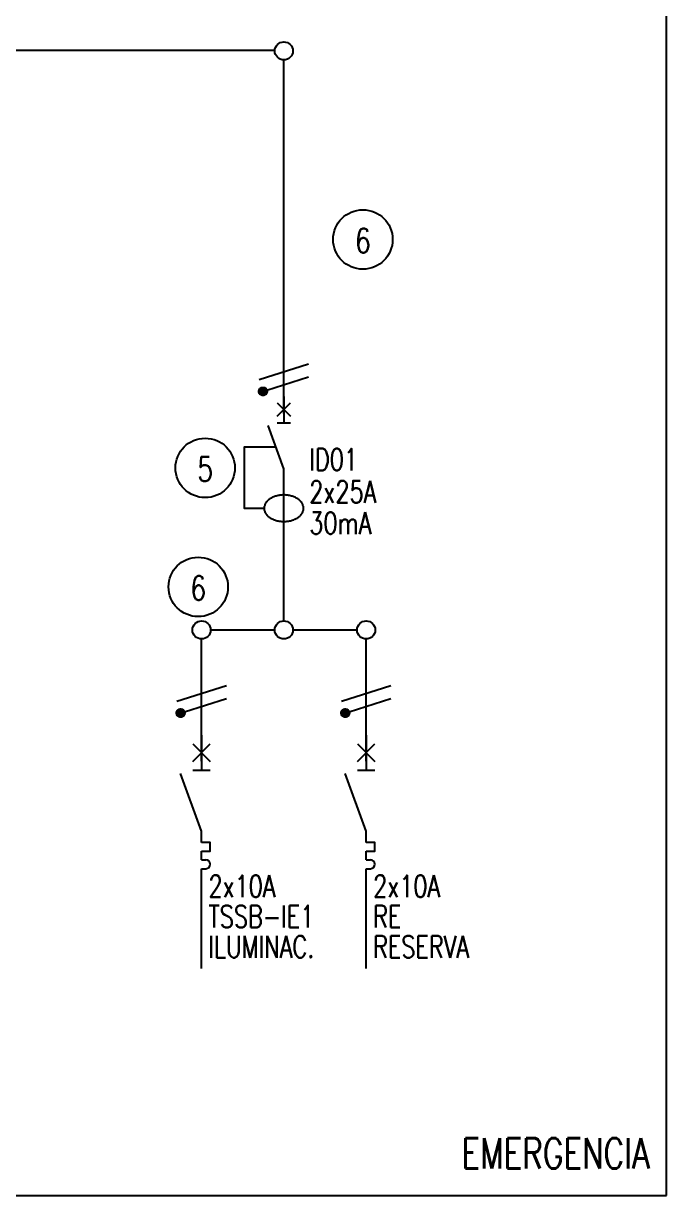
# Model space of a CAD drawing. Extents: x 3690.7 to 3721, y 1335.9 to 1350.7.
# Drawn here: x 3715.72 to 3721, y 1335.9 to 1345.51 of the extents above; entities that cross this region are included whole.
import ezdxf
from ezdxf.enums import TextEntityAlignment as Align

# ---------------------------------------------------------------- set-up
doc = ezdxf.new("R2010")
doc.units = 0
doc.linetypes.add('OCJ-ESQUEMAS_UNIFILARES-CO', pattern=[19.05, 12.7, -6.35])
doc.layers.get('0').update_dxf_attribs({"linetype": 'CONTINUOUS'})
for name, color, linetype in [('OCJ-ESQUEMAS_UNIFILARES-C0', 170, 'CONTINUOUS'), ('OCJ-ESQUEMAS_UNIFILARES-C1', 4, 'CONTINUOUS'), ('OCJ-ESQUEMAS_UNIFILARES-C2', 10, 'CONTINUOUS'), ('OCJ-ESQUEMAS_UNIFILARES-C4', 1, 'CONTINUOUS'), ('OCJ-ESQUEMAS_UNIFILARES-CO', 7, 'CONTINUOUS')]:
    doc.layers.add(name, color=color, linetype=linetype)
doc.styles.add('OCJ-ESQUEMAS_UNIFILARES-CO', font='ROMANS.SHX', dxfattribs={"width": 0.75, "height": 0.175})

# ---------------------------------------------------------------- blocks, each defined once
blk = doc.blocks.new('OCJ-ESQUEMAS_UNIFILARES-CO')
for p, q in [((0, -1.013), (0.045, -1.013)), ((0, -1.103), (0.045, -1.103))]:
    blk.add_line(p, q)
for points in [[(0, 0.267), (0, -0.093)], [(-0.09, 0.177), (0.09, -0.003)], [(-0.09, -0.003), (0.09, 0.177)], [(-0.09, -0.093), (0.09, -0.093)], [(0, -0.72), (-0.215, -0.128)], [(0, -0.833), (0, -0.72)], [(0, -0.923), (0.09, -0.923), (0.09, -0.833), (0, -0.833)], [(0, -1.013), (0, -0.923)], [(0, -1.215), (0, -1.103)]]:
    blk.add_lwpolyline(points)
blk.add_arc((0.045, -1.058), 0.045, 270, 90)
blk = doc.blocks.new('OCJ-ESQUEMAS_UNIFILARES-C0')
for points in [[(0, 0.177), (0, -0.093)], [(-0.068, 0.11), (0.068, -0.025)], [(-0.068, -0.025), (0.068, 0.11)], [(-0.068, -0.093), (0.068, -0.093)], [(0, -0.565), (-0.162, -0.121)], [(-0.081, -0.343), (-0.405, -0.343), (-0.405, -0.97), (-0.203, -0.97)], [(0, -1.308), (0, -0.565)]]:
    blk.add_lwpolyline(points)
blk.add_polyline3d([(0.203, -0.97, 0), (0.202, -0.963, 0), (0.202, -0.957, 0), (0.2, -0.95, 0), (0.199, -0.944, 0), (0.196, -0.937, 0), (0.194, -0.931, 0), (0.191, -0.924, 0), (0.187, -0.918, 0), (0.183, -0.912, 0), (0.179, -0.906, 0), (0.174, -0.9, 0), (0.168, -0.895, 0), (0.163, -0.889, 0), (0.157, -0.884, 0), (0.15, -0.879, 0), (0.143, -0.874, 0), (0.136, -0.869, 0), (0.128, -0.865, 0), (0.121, -0.861, 0), (0.113, -0.857, 0), (0.104, -0.854, 0), (0.095, -0.85, 0), (0.087, -0.847, 0), (0.077, -0.845, 0), (0.068, -0.842, 0), (0.059, -0.84, 0), (0.049, -0.838, 0), (0.04, -0.837, 0), (0.03, -0.836, 0), (0.02, -0.835, 0), (0.01, -0.834, 0), (0, -0.834, 0), (-0.01, -0.834, 0), (-0.02, -0.835, 0), (-0.03, -0.836, 0), (-0.04, -0.837, 0), (-0.049, -0.838, 0), (-0.059, -0.84, 0), (-0.068, -0.842, 0), (-0.077, -0.845, 0), (-0.087, -0.847, 0), (-0.095, -0.85, 0), (-0.104, -0.854, 0), (-0.113, -0.857, 0), (-0.121, -0.861, 0), (-0.128, -0.865, 0), (-0.136, -0.869, 0), (-0.143, -0.874, 0), (-0.15, -0.879, 0), (-0.157, -0.884, 0), (-0.163, -0.889, 0), (-0.168, -0.895, 0), (-0.174, -0.9, 0), (-0.179, -0.906, 0), (-0.183, -0.912, 0), (-0.187, -0.918, 0), (-0.191, -0.924, 0), (-0.194, -0.931, 0), (-0.196, -0.937, 0), (-0.199, -0.944, 0), (-0.2, -0.95, 0), (-0.202, -0.957, 0), (-0.202, -0.963, 0), (-0.203, -0.97, 0), (-0.202, -0.977, 0), (-0.202, -0.983, 0), (-0.2, -0.99, 0), (-0.199, -0.997, 0), (-0.196, -1.003, 0), (-0.194, -1.01, 0), (-0.191, -1.016, 0), (-0.187, -1.022, 0), (-0.183, -1.028, 0), (-0.179, -1.034, 0), (-0.174, -1.04, 0), (-0.168, -1.046, 0), (-0.163, -1.051, 0), (-0.157, -1.056, 0), (-0.15, -1.061, 0), (-0.143, -1.066, 0), (-0.136, -1.071, 0), (-0.128, -1.075, 0), (-0.121, -1.079, 0), (-0.113, -1.083, 0), (-0.104, -1.087, 0), (-0.095, -1.09, 0), (-0.087, -1.093, 0), (-0.077, -1.096, 0), (-0.068, -1.098, 0), (-0.059, -1.1, 0), (-0.049, -1.102, 0), (-0.04, -1.103, 0), (-0.03, -1.104, 0), (-0.02, -1.105, 0), (-0.01, -1.106, 0), (0, -1.106, 0), (0.01, -1.106, 0), (0.02, -1.105, 0), (0.03, -1.104, 0), (0.04, -1.103, 0), (0.049, -1.102, 0), (0.059, -1.1, 0), (0.068, -1.098, 0), (0.077, -1.096, 0), (0.087, -1.093, 0), (0.095, -1.09, 0), (0.104, -1.087, 0), (0.113, -1.083, 0), (0.121, -1.079, 0), (0.128, -1.075, 0), (0.136, -1.071, 0), (0.143, -1.066, 0), (0.15, -1.061, 0), (0.157, -1.056, 0), (0.163, -1.051, 0), (0.168, -1.046, 0), (0.174, -1.04, 0), (0.179, -1.034, 0), (0.183, -1.028, 0), (0.187, -1.022, 0), (0.191, -1.016, 0), (0.194, -1.01, 0), (0.196, -1.003, 0), (0.199, -0.997, 0), (0.2, -0.99, 0), (0.202, -0.983, 0), (0.202, -0.977, 0), (0.203, -0.97, 0)])
blk = doc.blocks.new('*U23')
at = {"layer": 'OCJ-ESQUEMAS_UNIFILARES-C2', "linetype": 'CONTINUOUS'}
for p, q in [((3716.9776, 1339.8525), (3716.9779, 1339.8563)), ((3716.978, 1339.8501), (3716.9776, 1339.8525)), ((3716.9779, 1339.8563), (3716.978, 1339.8591)), ((3716.978, 1339.8591), (3716.9789, 1339.8624)), ((3716.9789, 1339.8624), (3716.9797, 1339.8655)), ((3716.9797, 1339.8655), (3716.9811, 1339.8683)), ((3716.9811, 1339.8683), (3716.9826, 1339.8714)), ((3716.9826, 1339.8714), (3716.9843, 1339.8736)), ((3716.9843, 1339.8736), (3716.9866, 1339.8767)), ((3716.9866, 1339.8767), (3716.9887, 1339.8786)), ((3716.9887, 1339.8786), (3716.9915, 1339.8811)), ((3716.9915, 1339.8811), (3716.994, 1339.8826)), ((3716.994, 1339.8826), (3716.9972, 1339.8845)), ((3716.9972, 1339.8845), (3717.0002, 1339.8855)), ((3717.0002, 1339.8855), (3717.0035, 1339.8866)), ((3717.0035, 1339.8866), (3717.0072, 1339.8871)), ((3717.0072, 1339.8871), (3717.01, 1339.8875)), ((3717.01, 1339.8875), (3717.0166, 1339.8871)), ((3717.0166, 1339.8871), (3717.0186, 1339.8866)), ((3717.0186, 1339.8866), (3717.023, 1339.8855)), ((3717.023, 1339.8855), (3717.0251, 1339.8845)), ((3717.0251, 1339.8845), (3717.029, 1339.8826)), ((3717.029, 1339.8826), (3717.0309, 1339.8811)), ((3717.0309, 1339.8811), (3717.0343, 1339.8786)), ((3717.0343, 1339.8786), (3717.0359, 1339.8767)), ((3717.0359, 1339.8767), (3717.0387, 1339.8736)), ((3717.0387, 1339.8736), (3717.04, 1339.8714)), ((3717.04, 1339.8714), (3717.0418, 1339.8683)), ((3717.0418, 1339.8683), (3717.0429, 1339.8655)), ((3717.0429, 1339.8655), (3717.044, 1339.8624)), ((3717.044, 1339.8624), (3717.0446, 1339.8591)), ((3717.0446, 1339.8591), (3717.045, 1339.8563)), ((3717.045, 1339.8563), (3717.0449, 1339.8525)), ((3717.0449, 1339.8525), (3717.0449, 1339.8501)), ((3716.9785, 1339.8459), (3716.978, 1339.8501)), ((3716.9792, 1339.844), (3716.9785, 1339.8459)), ((3716.9807, 1339.8397), (3716.9792, 1339.844)), ((3716.9816, 1339.8382), (3716.9807, 1339.8397)), ((3716.9841, 1339.834), (3716.9816, 1339.8382)), ((3716.9849, 1339.833), (3716.9841, 1339.834)), ((3716.9882, 1339.8293), (3716.9849, 1339.833)), ((3716.9892, 1339.8285), (3716.9882, 1339.8293)), ((3716.9931, 1339.8254), (3716.9892, 1339.8285)), ((3716.9943, 1339.8248), (3716.9931, 1339.8254)), ((3716.9986, 1339.8226), (3716.9943, 1339.8248)), ((3717.0001, 1339.8221), (3716.9986, 1339.8226)), ((3717.0045, 1339.8208), (3717.0001, 1339.8221)), ((3717.0066, 1339.8205), (3717.0045, 1339.8208)), ((3717.0107, 1339.8201), (3717.0066, 1339.8205)), ((3717.0169, 1339.8205), (3717.0107, 1339.8201)), ((3717.0178, 1339.8208), (3717.0169, 1339.8205)), ((3717.023, 1339.8221), (3717.0178, 1339.8208)), ((3717.0239, 1339.8226), (3717.023, 1339.8221)), ((3717.0286, 1339.8248), (3717.0239, 1339.8226)), ((3717.0295, 1339.8254), (3717.0286, 1339.8248)), ((3717.0336, 1339.8285), (3717.0295, 1339.8254)), ((3717.0344, 1339.8293), (3717.0336, 1339.8285)), ((3717.0379, 1339.833), (3717.0344, 1339.8293)), ((3717.0386, 1339.834), (3717.0379, 1339.833)), ((3717.0413, 1339.8382), (3717.0386, 1339.834)), ((3717.0419, 1339.8397), (3717.0413, 1339.8382)), ((3717.0436, 1339.844), (3717.0419, 1339.8397)), ((3717.044, 1339.8459), (3717.0436, 1339.844)), ((3717.0449, 1339.8501), (3717.044, 1339.8459))]:
    blk.add_line(p, q, dxfattribs=at)
at = {"layer": 'OCJ-ESQUEMAS_UNIFILARES-C2', "linetype": 'CONTINUOUS', "extrusion": (0, 0, -1)}
for points in [[(-3716.9779, 1339.8563), (-3717.0449, 1339.8525), (-3716.9776, 1339.8525)], [(-3716.9776, 1339.8525), (-3717.0449, 1339.8501), (-3716.978, 1339.8501)], [(-3716.9776, 1339.8525), (-3717.0449, 1339.8525), (-3717.0449, 1339.8501)], [(-3716.978, 1339.8591), (-3717.045, 1339.8563), (-3716.9779, 1339.8563)], [(-3716.9779, 1339.8563), (-3717.045, 1339.8563), (-3717.0449, 1339.8525)], [(-3716.9789, 1339.8624), (-3717.0446, 1339.8591), (-3716.978, 1339.8591)], [(-3716.978, 1339.8591), (-3717.0446, 1339.8591), (-3717.045, 1339.8563)], [(-3716.9797, 1339.8655), (-3717.044, 1339.8624), (-3716.9789, 1339.8624)], [(-3716.9789, 1339.8624), (-3717.044, 1339.8624), (-3717.0446, 1339.8591)], [(-3716.9811, 1339.8683), (-3717.0429, 1339.8655), (-3716.9797, 1339.8655)], [(-3716.9797, 1339.8655), (-3717.0429, 1339.8655), (-3717.044, 1339.8624)], [(-3716.9826, 1339.8714), (-3717.0418, 1339.8683), (-3716.9811, 1339.8683)], [(-3716.9811, 1339.8683), (-3717.0418, 1339.8683), (-3717.0429, 1339.8655)], [(-3716.9843, 1339.8736), (-3717.04, 1339.8714), (-3716.9826, 1339.8714)], [(-3716.9826, 1339.8714), (-3717.04, 1339.8714), (-3717.0418, 1339.8683)], [(-3716.9866, 1339.8767), (-3717.0387, 1339.8736), (-3716.9843, 1339.8736)], [(-3716.9843, 1339.8736), (-3717.0387, 1339.8736), (-3717.04, 1339.8714)], [(-3716.9887, 1339.8786), (-3717.0359, 1339.8767), (-3716.9866, 1339.8767)], [(-3716.9866, 1339.8767), (-3717.0359, 1339.8767), (-3717.0387, 1339.8736)], [(-3716.9915, 1339.8811), (-3717.0343, 1339.8786), (-3716.9887, 1339.8786)], [(-3716.9887, 1339.8786), (-3717.0343, 1339.8786), (-3717.0359, 1339.8767)], [(-3716.994, 1339.8826), (-3717.0309, 1339.8811), (-3716.9915, 1339.8811)], [(-3716.9915, 1339.8811), (-3717.0309, 1339.8811), (-3717.0343, 1339.8786)], [(-3716.9972, 1339.8845), (-3717.029, 1339.8826), (-3716.994, 1339.8826)], [(-3716.994, 1339.8826), (-3717.029, 1339.8826), (-3717.0309, 1339.8811)], [(-3717.0002, 1339.8855), (-3717.0251, 1339.8845), (-3716.9972, 1339.8845)], [(-3716.9972, 1339.8845), (-3717.0251, 1339.8845), (-3717.029, 1339.8826)], [(-3717.0035, 1339.8866), (-3717.023, 1339.8855), (-3717.0002, 1339.8855)], [(-3717.0002, 1339.8855), (-3717.023, 1339.8855), (-3717.0251, 1339.8845)], [(-3717.0072, 1339.8871), (-3717.0186, 1339.8866), (-3717.0035, 1339.8866)], [(-3717.0035, 1339.8866), (-3717.0186, 1339.8866), (-3717.023, 1339.8855)], [(-3717.01, 1339.8875), (-3717.0166, 1339.8871), (-3717.0072, 1339.8871)], [(-3717.0072, 1339.8871), (-3717.0166, 1339.8871), (-3717.0186, 1339.8866)], [(-3716.978, 1339.8501), (-3717.044, 1339.8459), (-3716.9785, 1339.8459)], [(-3716.978, 1339.8501), (-3717.0449, 1339.8501), (-3717.044, 1339.8459)], [(-3716.9785, 1339.8459), (-3717.0436, 1339.844), (-3716.9792, 1339.844)], [(-3716.9785, 1339.8459), (-3717.044, 1339.8459), (-3717.0436, 1339.844)], [(-3716.9792, 1339.844), (-3717.0419, 1339.8397), (-3716.9807, 1339.8397)], [(-3716.9792, 1339.844), (-3717.0436, 1339.844), (-3717.0419, 1339.8397)], [(-3716.9807, 1339.8397), (-3717.0413, 1339.8382), (-3716.9816, 1339.8382)], [(-3716.9807, 1339.8397), (-3717.0419, 1339.8397), (-3717.0413, 1339.8382)], [(-3716.9816, 1339.8382), (-3717.0386, 1339.834), (-3716.9841, 1339.834)], [(-3716.9816, 1339.8382), (-3717.0413, 1339.8382), (-3717.0386, 1339.834)], [(-3716.9841, 1339.834), (-3717.0379, 1339.833), (-3716.9849, 1339.833)], [(-3716.9841, 1339.834), (-3717.0386, 1339.834), (-3717.0379, 1339.833)], [(-3716.9849, 1339.833), (-3717.0344, 1339.8293), (-3716.9882, 1339.8293)], [(-3716.9849, 1339.833), (-3717.0379, 1339.833), (-3717.0344, 1339.8293)], [(-3716.9882, 1339.8293), (-3717.0336, 1339.8285), (-3716.9892, 1339.8285)], [(-3716.9882, 1339.8293), (-3717.0344, 1339.8293), (-3717.0336, 1339.8285)], [(-3716.9892, 1339.8285), (-3717.0295, 1339.8254), (-3716.9931, 1339.8254)], [(-3716.9892, 1339.8285), (-3717.0336, 1339.8285), (-3717.0295, 1339.8254)], [(-3716.9931, 1339.8254), (-3717.0286, 1339.8248), (-3716.9943, 1339.8248)], [(-3716.9931, 1339.8254), (-3717.0295, 1339.8254), (-3717.0286, 1339.8248)], [(-3716.9943, 1339.8248), (-3717.0239, 1339.8226), (-3716.9986, 1339.8226)], [(-3716.9943, 1339.8248), (-3717.0286, 1339.8248), (-3717.0239, 1339.8226)], [(-3716.9986, 1339.8226), (-3717.023, 1339.8221), (-3717.0001, 1339.8221)], [(-3716.9986, 1339.8226), (-3717.0239, 1339.8226), (-3717.023, 1339.8221)], [(-3717.0001, 1339.8221), (-3717.0178, 1339.8208), (-3717.0045, 1339.8208)], [(-3717.0001, 1339.8221), (-3717.023, 1339.8221), (-3717.0178, 1339.8208)], [(-3717.0045, 1339.8208), (-3717.0169, 1339.8205), (-3717.0066, 1339.8205)], [(-3717.0045, 1339.8208), (-3717.0178, 1339.8208), (-3717.0169, 1339.8205)], [(-3717.0066, 1339.8205), (-3717.0169, 1339.8205), (-3717.0107, 1339.8201)]]:
    blk.add_solid(points, dxfattribs=at)
blk = doc.blocks.new('*U24')
at = {"layer": 'OCJ-ESQUEMAS_UNIFILARES-C2', "linetype": 'CONTINUOUS'}
for p, q in [((3718.3276, 1339.8525), (3718.3279, 1339.8563)), ((3718.328, 1339.8501), (3718.3276, 1339.8525)), ((3718.3279, 1339.8563), (3718.328, 1339.8591)), ((3718.328, 1339.8591), (3718.3289, 1339.8624)), ((3718.3289, 1339.8624), (3718.3297, 1339.8655)), ((3718.3297, 1339.8655), (3718.3311, 1339.8683)), ((3718.3311, 1339.8683), (3718.3326, 1339.8714)), ((3718.3326, 1339.8714), (3718.3343, 1339.8736)), ((3718.3343, 1339.8736), (3718.3366, 1339.8767)), ((3718.3366, 1339.8767), (3718.3387, 1339.8786)), ((3718.3387, 1339.8786), (3718.3415, 1339.8811)), ((3718.3415, 1339.8811), (3718.344, 1339.8826)), ((3718.344, 1339.8826), (3718.3472, 1339.8845)), ((3718.3472, 1339.8845), (3718.3502, 1339.8855)), ((3718.3502, 1339.8855), (3718.3535, 1339.8866)), ((3718.3535, 1339.8866), (3718.3572, 1339.8871)), ((3718.3572, 1339.8871), (3718.36, 1339.8875)), ((3718.36, 1339.8875), (3718.3666, 1339.8871)), ((3718.3666, 1339.8871), (3718.3686, 1339.8866)), ((3718.3686, 1339.8866), (3718.373, 1339.8855)), ((3718.373, 1339.8855), (3718.3751, 1339.8845)), ((3718.3751, 1339.8845), (3718.379, 1339.8826)), ((3718.379, 1339.8826), (3718.3809, 1339.8811)), ((3718.3809, 1339.8811), (3718.3843, 1339.8786)), ((3718.3843, 1339.8786), (3718.3859, 1339.8767)), ((3718.3859, 1339.8767), (3718.3887, 1339.8736)), ((3718.3887, 1339.8736), (3718.39, 1339.8714)), ((3718.39, 1339.8714), (3718.3918, 1339.8683)), ((3718.3918, 1339.8683), (3718.3929, 1339.8655)), ((3718.3929, 1339.8655), (3718.394, 1339.8624)), ((3718.394, 1339.8624), (3718.3946, 1339.8591)), ((3718.3946, 1339.8591), (3718.395, 1339.8563)), ((3718.395, 1339.8563), (3718.3949, 1339.8525)), ((3718.3949, 1339.8525), (3718.3949, 1339.8501)), ((3718.3285, 1339.8459), (3718.328, 1339.8501)), ((3718.3292, 1339.844), (3718.3285, 1339.8459)), ((3718.3307, 1339.8397), (3718.3292, 1339.844)), ((3718.3316, 1339.8382), (3718.3307, 1339.8397)), ((3718.3341, 1339.834), (3718.3316, 1339.8382)), ((3718.3349, 1339.833), (3718.3341, 1339.834)), ((3718.3382, 1339.8293), (3718.3349, 1339.833)), ((3718.3392, 1339.8285), (3718.3382, 1339.8293)), ((3718.3431, 1339.8254), (3718.3392, 1339.8285)), ((3718.3443, 1339.8248), (3718.3431, 1339.8254)), ((3718.3486, 1339.8226), (3718.3443, 1339.8248)), ((3718.3501, 1339.8221), (3718.3486, 1339.8226)), ((3718.3545, 1339.8208), (3718.3501, 1339.8221)), ((3718.3566, 1339.8205), (3718.3545, 1339.8208)), ((3718.3607, 1339.8201), (3718.3566, 1339.8205)), ((3718.3669, 1339.8205), (3718.3607, 1339.8201)), ((3718.3678, 1339.8208), (3718.3669, 1339.8205)), ((3718.373, 1339.8221), (3718.3678, 1339.8208)), ((3718.3739, 1339.8226), (3718.373, 1339.8221)), ((3718.3786, 1339.8248), (3718.3739, 1339.8226)), ((3718.3795, 1339.8254), (3718.3786, 1339.8248)), ((3718.3836, 1339.8285), (3718.3795, 1339.8254)), ((3718.3844, 1339.8293), (3718.3836, 1339.8285)), ((3718.3879, 1339.833), (3718.3844, 1339.8293)), ((3718.3886, 1339.834), (3718.3879, 1339.833)), ((3718.3913, 1339.8382), (3718.3886, 1339.834)), ((3718.3919, 1339.8397), (3718.3913, 1339.8382)), ((3718.3936, 1339.844), (3718.3919, 1339.8397)), ((3718.394, 1339.8459), (3718.3936, 1339.844)), ((3718.3949, 1339.8501), (3718.394, 1339.8459))]:
    blk.add_line(p, q, dxfattribs=at)
at = {"layer": 'OCJ-ESQUEMAS_UNIFILARES-C2', "linetype": 'CONTINUOUS', "extrusion": (0, 0, -1)}
for points in [[(-3718.3279, 1339.8563), (-3718.3949, 1339.8525), (-3718.3276, 1339.8525)], [(-3718.3276, 1339.8525), (-3718.3949, 1339.8501), (-3718.328, 1339.8501)], [(-3718.3276, 1339.8525), (-3718.3949, 1339.8525), (-3718.3949, 1339.8501)], [(-3718.328, 1339.8591), (-3718.395, 1339.8563), (-3718.3279, 1339.8563)], [(-3718.3279, 1339.8563), (-3718.395, 1339.8563), (-3718.3949, 1339.8525)], [(-3718.3289, 1339.8624), (-3718.3946, 1339.8591), (-3718.328, 1339.8591)], [(-3718.328, 1339.8591), (-3718.3946, 1339.8591), (-3718.395, 1339.8563)], [(-3718.3297, 1339.8655), (-3718.394, 1339.8624), (-3718.3289, 1339.8624)], [(-3718.3289, 1339.8624), (-3718.394, 1339.8624), (-3718.3946, 1339.8591)], [(-3718.3311, 1339.8683), (-3718.3929, 1339.8655), (-3718.3297, 1339.8655)], [(-3718.3297, 1339.8655), (-3718.3929, 1339.8655), (-3718.394, 1339.8624)], [(-3718.3326, 1339.8714), (-3718.3918, 1339.8683), (-3718.3311, 1339.8683)], [(-3718.3311, 1339.8683), (-3718.3918, 1339.8683), (-3718.3929, 1339.8655)], [(-3718.3343, 1339.8736), (-3718.39, 1339.8714), (-3718.3326, 1339.8714)], [(-3718.3326, 1339.8714), (-3718.39, 1339.8714), (-3718.3918, 1339.8683)], [(-3718.3366, 1339.8767), (-3718.3887, 1339.8736), (-3718.3343, 1339.8736)], [(-3718.3343, 1339.8736), (-3718.3887, 1339.8736), (-3718.39, 1339.8714)], [(-3718.3387, 1339.8786), (-3718.3859, 1339.8767), (-3718.3366, 1339.8767)], [(-3718.3366, 1339.8767), (-3718.3859, 1339.8767), (-3718.3887, 1339.8736)], [(-3718.3415, 1339.8811), (-3718.3843, 1339.8786), (-3718.3387, 1339.8786)], [(-3718.3387, 1339.8786), (-3718.3843, 1339.8786), (-3718.3859, 1339.8767)], [(-3718.344, 1339.8826), (-3718.3809, 1339.8811), (-3718.3415, 1339.8811)], [(-3718.3415, 1339.8811), (-3718.3809, 1339.8811), (-3718.3843, 1339.8786)], [(-3718.3472, 1339.8845), (-3718.379, 1339.8826), (-3718.344, 1339.8826)], [(-3718.344, 1339.8826), (-3718.379, 1339.8826), (-3718.3809, 1339.8811)], [(-3718.3502, 1339.8855), (-3718.3751, 1339.8845), (-3718.3472, 1339.8845)], [(-3718.3472, 1339.8845), (-3718.3751, 1339.8845), (-3718.379, 1339.8826)], [(-3718.3535, 1339.8866), (-3718.373, 1339.8855), (-3718.3502, 1339.8855)], [(-3718.3502, 1339.8855), (-3718.373, 1339.8855), (-3718.3751, 1339.8845)], [(-3718.3572, 1339.8871), (-3718.3686, 1339.8866), (-3718.3535, 1339.8866)], [(-3718.3535, 1339.8866), (-3718.3686, 1339.8866), (-3718.373, 1339.8855)], [(-3718.36, 1339.8875), (-3718.3666, 1339.8871), (-3718.3572, 1339.8871)], [(-3718.3572, 1339.8871), (-3718.3666, 1339.8871), (-3718.3686, 1339.8866)], [(-3718.328, 1339.8501), (-3718.394, 1339.8459), (-3718.3285, 1339.8459)], [(-3718.328, 1339.8501), (-3718.3949, 1339.8501), (-3718.394, 1339.8459)], [(-3718.3285, 1339.8459), (-3718.3936, 1339.844), (-3718.3292, 1339.844)], [(-3718.3285, 1339.8459), (-3718.394, 1339.8459), (-3718.3936, 1339.844)], [(-3718.3292, 1339.844), (-3718.3919, 1339.8397), (-3718.3307, 1339.8397)], [(-3718.3292, 1339.844), (-3718.3936, 1339.844), (-3718.3919, 1339.8397)], [(-3718.3307, 1339.8397), (-3718.3913, 1339.8382), (-3718.3316, 1339.8382)], [(-3718.3307, 1339.8397), (-3718.3919, 1339.8397), (-3718.3913, 1339.8382)], [(-3718.3316, 1339.8382), (-3718.3886, 1339.834), (-3718.3341, 1339.834)], [(-3718.3316, 1339.8382), (-3718.3913, 1339.8382), (-3718.3886, 1339.834)], [(-3718.3341, 1339.834), (-3718.3879, 1339.833), (-3718.3349, 1339.833)], [(-3718.3341, 1339.834), (-3718.3886, 1339.834), (-3718.3879, 1339.833)], [(-3718.3349, 1339.833), (-3718.3844, 1339.8293), (-3718.3382, 1339.8293)], [(-3718.3349, 1339.833), (-3718.3879, 1339.833), (-3718.3844, 1339.8293)], [(-3718.3382, 1339.8293), (-3718.3836, 1339.8285), (-3718.3392, 1339.8285)], [(-3718.3382, 1339.8293), (-3718.3844, 1339.8293), (-3718.3836, 1339.8285)], [(-3718.3392, 1339.8285), (-3718.3795, 1339.8254), (-3718.3431, 1339.8254)], [(-3718.3392, 1339.8285), (-3718.3836, 1339.8285), (-3718.3795, 1339.8254)], [(-3718.3431, 1339.8254), (-3718.3786, 1339.8248), (-3718.3443, 1339.8248)], [(-3718.3431, 1339.8254), (-3718.3795, 1339.8254), (-3718.3786, 1339.8248)], [(-3718.3443, 1339.8248), (-3718.3739, 1339.8226), (-3718.3486, 1339.8226)], [(-3718.3443, 1339.8248), (-3718.3786, 1339.8248), (-3718.3739, 1339.8226)], [(-3718.3486, 1339.8226), (-3718.373, 1339.8221), (-3718.3501, 1339.8221)], [(-3718.3486, 1339.8226), (-3718.3739, 1339.8226), (-3718.373, 1339.8221)], [(-3718.3501, 1339.8221), (-3718.3678, 1339.8208), (-3718.3545, 1339.8208)], [(-3718.3501, 1339.8221), (-3718.373, 1339.8221), (-3718.3678, 1339.8208)], [(-3718.3545, 1339.8208), (-3718.3669, 1339.8205), (-3718.3566, 1339.8205)], [(-3718.3545, 1339.8208), (-3718.3678, 1339.8208), (-3718.3669, 1339.8205)], [(-3718.3566, 1339.8205), (-3718.3669, 1339.8205), (-3718.3607, 1339.8201)]]:
    blk.add_solid(points, dxfattribs=at)
blk = doc.blocks.new('*U25')
at = {"layer": 'OCJ-ESQUEMAS_UNIFILARES-C2', "linetype": 'CONTINUOUS'}
for p, q in [((3717.6526, 1342.4906), (3717.6529, 1342.4944)), ((3717.653, 1342.4882), (3717.6526, 1342.4906)), ((3717.6529, 1342.4944), (3717.653, 1342.4972)), ((3717.653, 1342.4972), (3717.6539, 1342.5005)), ((3717.6535, 1342.484), (3717.653, 1342.4882)), ((3717.6542, 1342.4821), (3717.6535, 1342.484)), ((3717.6539, 1342.5005), (3717.6547, 1342.5036)), ((3717.6557, 1342.4778), (3717.6542, 1342.4821)), ((3717.6547, 1342.5036), (3717.6561, 1342.5064)), ((3717.6566, 1342.4763), (3717.6557, 1342.4778)), ((3717.6561, 1342.5064), (3717.6576, 1342.5095)), ((3717.6591, 1342.4721), (3717.6566, 1342.4763)), ((3717.6576, 1342.5095), (3717.6593, 1342.5118)), ((3717.6599, 1342.4711), (3717.6591, 1342.4721)), ((3717.6593, 1342.5118), (3717.6616, 1342.5148)), ((3717.6632, 1342.4674), (3717.6599, 1342.4711)), ((3717.6616, 1342.5148), (3717.6637, 1342.5167)), ((3717.6642, 1342.4666), (3717.6632, 1342.4674)), ((3717.6637, 1342.5167), (3717.6665, 1342.5192)), ((3717.6681, 1342.4636), (3717.6642, 1342.4666)), ((3717.6665, 1342.5192), (3717.669, 1342.5207)), ((3717.6693, 1342.4629), (3717.6681, 1342.4636)), ((3717.669, 1342.5207), (3717.6722, 1342.5226)), ((3717.6736, 1342.4607), (3717.6693, 1342.4629)), ((3717.6722, 1342.5226), (3717.6752, 1342.5236)), ((3717.6751, 1342.4602), (3717.6736, 1342.4607)), ((3717.6795, 1342.4589), (3717.6751, 1342.4602)), ((3717.6752, 1342.5236), (3717.6785, 1342.5247)), ((3717.6785, 1342.5247), (3717.6822, 1342.5252)), ((3717.6816, 1342.4586), (3717.6795, 1342.4589)), ((3717.6857, 1342.4582), (3717.6816, 1342.4586)), ((3717.6822, 1342.5252), (3717.685, 1342.5256)), ((3717.685, 1342.5256), (3717.6916, 1342.5252)), ((3717.6919, 1342.4586), (3717.6857, 1342.4582)), ((3717.6916, 1342.5252), (3717.6936, 1342.5247)), ((3717.6928, 1342.4589), (3717.6919, 1342.4586)), ((3717.698, 1342.4602), (3717.6928, 1342.4589)), ((3717.6936, 1342.5247), (3717.698, 1342.5236)), ((3717.698, 1342.5236), (3717.7001, 1342.5226)), ((3717.6989, 1342.4607), (3717.698, 1342.4602)), ((3717.7036, 1342.4629), (3717.6989, 1342.4607)), ((3717.7001, 1342.5226), (3717.704, 1342.5207)), ((3717.7045, 1342.4636), (3717.7036, 1342.4629)), ((3717.704, 1342.5207), (3717.7059, 1342.5192)), ((3717.7086, 1342.4666), (3717.7045, 1342.4636)), ((3717.7059, 1342.5192), (3717.7093, 1342.5167)), ((3717.7094, 1342.4674), (3717.7086, 1342.4666)), ((3717.7093, 1342.5167), (3717.7109, 1342.5148)), ((3717.7129, 1342.4711), (3717.7094, 1342.4674)), ((3717.7109, 1342.5148), (3717.7137, 1342.5118)), ((3717.7136, 1342.4721), (3717.7129, 1342.4711)), ((3717.7163, 1342.4763), (3717.7136, 1342.4721)), ((3717.7137, 1342.5118), (3717.715, 1342.5095)), ((3717.715, 1342.5095), (3717.7168, 1342.5064)), ((3717.7169, 1342.4778), (3717.7163, 1342.4763)), ((3717.7168, 1342.5064), (3717.7179, 1342.5036)), ((3717.7186, 1342.4821), (3717.7169, 1342.4778)), ((3717.7179, 1342.5036), (3717.719, 1342.5005)), ((3717.719, 1342.484), (3717.7186, 1342.4821)), ((3717.719, 1342.5005), (3717.7196, 1342.4972)), ((3717.7199, 1342.4882), (3717.719, 1342.484)), ((3717.7196, 1342.4972), (3717.72, 1342.4944)), ((3717.72, 1342.4944), (3717.7199, 1342.4906)), ((3717.7199, 1342.4906), (3717.7199, 1342.4882))]:
    blk.add_line(p, q, dxfattribs=at)
at = {"layer": 'OCJ-ESQUEMAS_UNIFILARES-C2', "linetype": 'CONTINUOUS', "extrusion": (0, 0, -1)}
for points in [[(-3717.6529, 1342.4944), (-3717.7199, 1342.4906), (-3717.6526, 1342.4906)], [(-3717.6526, 1342.4906), (-3717.7199, 1342.4882), (-3717.653, 1342.4882)], [(-3717.6526, 1342.4906), (-3717.7199, 1342.4906), (-3717.7199, 1342.4882)], [(-3717.653, 1342.4972), (-3717.72, 1342.4944), (-3717.6529, 1342.4944)], [(-3717.6529, 1342.4944), (-3717.72, 1342.4944), (-3717.7199, 1342.4906)], [(-3717.6539, 1342.5005), (-3717.7196, 1342.4972), (-3717.653, 1342.4972)], [(-3717.653, 1342.4972), (-3717.7196, 1342.4972), (-3717.72, 1342.4944)], [(-3717.653, 1342.4882), (-3717.719, 1342.484), (-3717.6535, 1342.484)], [(-3717.653, 1342.4882), (-3717.7199, 1342.4882), (-3717.719, 1342.484)], [(-3717.6535, 1342.484), (-3717.7186, 1342.4821), (-3717.6542, 1342.4821)], [(-3717.6535, 1342.484), (-3717.719, 1342.484), (-3717.7186, 1342.4821)], [(-3717.6547, 1342.5036), (-3717.719, 1342.5005), (-3717.6539, 1342.5005)], [(-3717.6539, 1342.5005), (-3717.719, 1342.5005), (-3717.7196, 1342.4972)], [(-3717.6542, 1342.4821), (-3717.7169, 1342.4778), (-3717.6557, 1342.4778)], [(-3717.6542, 1342.4821), (-3717.7186, 1342.4821), (-3717.7169, 1342.4778)], [(-3717.6561, 1342.5064), (-3717.7179, 1342.5036), (-3717.6547, 1342.5036)], [(-3717.6547, 1342.5036), (-3717.7179, 1342.5036), (-3717.719, 1342.5005)], [(-3717.6557, 1342.4778), (-3717.7163, 1342.4763), (-3717.6566, 1342.4763)], [(-3717.6557, 1342.4778), (-3717.7169, 1342.4778), (-3717.7163, 1342.4763)], [(-3717.6576, 1342.5095), (-3717.7168, 1342.5064), (-3717.6561, 1342.5064)], [(-3717.6561, 1342.5064), (-3717.7168, 1342.5064), (-3717.7179, 1342.5036)], [(-3717.6566, 1342.4763), (-3717.7136, 1342.4721), (-3717.6591, 1342.4721)], [(-3717.6566, 1342.4763), (-3717.7163, 1342.4763), (-3717.7136, 1342.4721)], [(-3717.6593, 1342.5118), (-3717.715, 1342.5095), (-3717.6576, 1342.5095)], [(-3717.6576, 1342.5095), (-3717.715, 1342.5095), (-3717.7168, 1342.5064)], [(-3717.6591, 1342.4721), (-3717.7129, 1342.4711), (-3717.6599, 1342.4711)], [(-3717.6591, 1342.4721), (-3717.7136, 1342.4721), (-3717.7129, 1342.4711)], [(-3717.6616, 1342.5148), (-3717.7137, 1342.5118), (-3717.6593, 1342.5118)], [(-3717.6593, 1342.5118), (-3717.7137, 1342.5118), (-3717.715, 1342.5095)], [(-3717.6599, 1342.4711), (-3717.7094, 1342.4674), (-3717.6632, 1342.4674)], [(-3717.6599, 1342.4711), (-3717.7129, 1342.4711), (-3717.7094, 1342.4674)], [(-3717.6637, 1342.5167), (-3717.7109, 1342.5148), (-3717.6616, 1342.5148)], [(-3717.6616, 1342.5148), (-3717.7109, 1342.5148), (-3717.7137, 1342.5118)], [(-3717.6632, 1342.4674), (-3717.7086, 1342.4666), (-3717.6642, 1342.4666)], [(-3717.6632, 1342.4674), (-3717.7094, 1342.4674), (-3717.7086, 1342.4666)], [(-3717.6665, 1342.5192), (-3717.7093, 1342.5167), (-3717.6637, 1342.5167)], [(-3717.6637, 1342.5167), (-3717.7093, 1342.5167), (-3717.7109, 1342.5148)], [(-3717.6642, 1342.4666), (-3717.7045, 1342.4636), (-3717.6681, 1342.4636)], [(-3717.6642, 1342.4666), (-3717.7086, 1342.4666), (-3717.7045, 1342.4636)], [(-3717.669, 1342.5207), (-3717.7059, 1342.5192), (-3717.6665, 1342.5192)], [(-3717.6665, 1342.5192), (-3717.7059, 1342.5192), (-3717.7093, 1342.5167)], [(-3717.6681, 1342.4636), (-3717.7036, 1342.4629), (-3717.6693, 1342.4629)], [(-3717.6681, 1342.4636), (-3717.7045, 1342.4636), (-3717.7036, 1342.4629)], [(-3717.6722, 1342.5226), (-3717.704, 1342.5207), (-3717.669, 1342.5207)], [(-3717.669, 1342.5207), (-3717.704, 1342.5207), (-3717.7059, 1342.5192)], [(-3717.6693, 1342.4629), (-3717.6989, 1342.4607), (-3717.6736, 1342.4607)], [(-3717.6693, 1342.4629), (-3717.7036, 1342.4629), (-3717.6989, 1342.4607)], [(-3717.6752, 1342.5236), (-3717.7001, 1342.5226), (-3717.6722, 1342.5226)], [(-3717.6722, 1342.5226), (-3717.7001, 1342.5226), (-3717.704, 1342.5207)], [(-3717.6736, 1342.4607), (-3717.698, 1342.4602), (-3717.6751, 1342.4602)], [(-3717.6736, 1342.4607), (-3717.6989, 1342.4607), (-3717.698, 1342.4602)], [(-3717.6751, 1342.4602), (-3717.6928, 1342.4589), (-3717.6795, 1342.4589)], [(-3717.6751, 1342.4602), (-3717.698, 1342.4602), (-3717.6928, 1342.4589)], [(-3717.6785, 1342.5247), (-3717.698, 1342.5236), (-3717.6752, 1342.5236)], [(-3717.6752, 1342.5236), (-3717.698, 1342.5236), (-3717.7001, 1342.5226)], [(-3717.6822, 1342.5252), (-3717.6936, 1342.5247), (-3717.6785, 1342.5247)], [(-3717.6785, 1342.5247), (-3717.6936, 1342.5247), (-3717.698, 1342.5236)], [(-3717.6795, 1342.4589), (-3717.6919, 1342.4586), (-3717.6816, 1342.4586)], [(-3717.6795, 1342.4589), (-3717.6928, 1342.4589), (-3717.6919, 1342.4586)], [(-3717.6816, 1342.4586), (-3717.6919, 1342.4586), (-3717.6857, 1342.4582)], [(-3717.685, 1342.5256), (-3717.6916, 1342.5252), (-3717.6822, 1342.5252)], [(-3717.6822, 1342.5252), (-3717.6916, 1342.5252), (-3717.6936, 1342.5247)]]:
    blk.add_solid(points, dxfattribs=at)

msp = doc.modelspace()

# ---------------------------------------------------------------- linework, layer by layer
at = {"layer": 'OCJ-ESQUEMAS_UNIFILARES-C1', "linetype": 'OCJ-ESQUEMAS_UNIFILARES-CO'}
msp.add_line((3720.9956, 1335.8953), (3720.9956, 1348.6146), dxfattribs=at)
msp.add_lwpolyline([(3690.6979, 1335.8953), (3720.9956, 1335.8953), (3720.9956, 1348.6146), (3690.6979, 1348.6146)], close=True, dxfattribs=at)
at = {"layer": 'OCJ-ESQUEMAS_UNIFILARES-C2'}
for p, q in [((3717.8577, 1342.3097), (3717.8577, 1345.212)), ((3717.8577, 1340.6094), (3717.8577, 1341.4112)), ((3717.2568, 1340.5353), (3717.7836, 1340.5353)), ((3717.9318, 1340.5353), (3718.4586, 1340.5353)), ((3717.1827, 1339.4594), (3717.1827, 1340.4612)), ((3718.5327, 1339.4594), (3718.5327, 1340.4612)), ((3717.1827, 1337.759), (3717.1827, 1338.5609)), ((3718.5327, 1337.759), (3718.5327, 1338.5609))]:
    msp.add_line(p, q, dxfattribs=at)
for points in [[(3717.6542, 1342.5897), (3718.0612, 1342.7186)], [(3717.7185, 1342.5021), (3718.0612, 1342.6106)], [(3716.9792, 1339.9516), (3717.3862, 1340.0805)], [(3718.3292, 1339.9516), (3718.7362, 1340.0805)], [(3717.0435, 1339.864), (3717.3862, 1339.9725)], [(3718.3935, 1339.864), (3718.7362, 1339.9725)]]:
    msp.add_lwpolyline(points, dxfattribs=at)
for centre, radius in [((3717.8577, 1345.286), 0.0741), ((3717.6864, 1342.4919), 0.0338), ((3717.1827, 1340.5353), 0.0741), ((3717.8577, 1340.5353), 0.0741), ((3718.5327, 1340.5353), 0.0741), ((3717.0114, 1339.8538), 0.0338), ((3718.3614, 1339.8538), 0.0338)]:
    msp.add_circle(centre, radius, dxfattribs=at)
at = {"layer": 'OCJ-ESQUEMAS_UNIFILARES-C4'}
msp.add_line((3717.7837, 1345.2891), (3693.8632, 1345.2891), dxfattribs=at)
at = {"layer": 'OCJ-ESQUEMAS_UNIFILARES-CO'}
for centre in [(3718.5059, 1343.7388), (3717.2127, 1341.8648), (3717.1559, 1340.8884)]:
    msp.add_circle(centre, 0.2437, dxfattribs=at)

# ---------------------------------------------------------------- block references
at = {"layer": 'OCJ-ESQUEMAS_UNIFILARES-C0', "xscale": 0.7999999999999546, "yscale": 0.7999999999999546, "zscale": 0.7999999999999546}
for name, p in [('OCJ-ESQUEMAS_UNIFILARES-C0', (3717.8577, 1342.3097)), ('OCJ-ESQUEMAS_UNIFILARES-CO', (3717.1827, 1339.4594)), ('OCJ-ESQUEMAS_UNIFILARES-CO', (3718.5327, 1339.4594))]:
    msp.add_blockref(name, p, dxfattribs=at)
at = {"layer": 'OCJ-ESQUEMAS_UNIFILARES-C2', "linetype": 'CONTINUOUS'}
for name in ['*U25', '*U23', '*U24']:
    msp.add_blockref(name, (0, 0), dxfattribs=at)

# ---------------------------------------------------------------- texts
at = {"layer": 'OCJ-ESQUEMAS_UNIFILARES-CO', "style": 'OCJ-ESQUEMAS_UNIFILARES-CO', "width": 0.75}
for s, height, p in [('6', 0.2, (3718.4419, 1343.6288)), ('ID01', 0.18, (3718.0666, 1341.8437)), ('5', 0.2, (3717.1487, 1341.7548)), ('2x25A', 0.18, (3718.0666, 1341.5791)), ('30mA', 0.18, (3718.0666, 1341.3224)), ('6', 0.2, (3717.0919, 1340.7784)), ('2x10A', 0.18, (3717.2398, 1338.3433)), ('2x10A', 0.18, (3718.5898, 1338.3433)), ('TSSB-IE1', 0.18, (3717.2398, 1338.0949)), ('RE', 0.18, (3718.5898, 1338.0949)), ('ILUMINAC.', 0.18, (3717.2398, 1337.8466)), ('RESERVA', 0.18, (3718.5898, 1337.8466))]:
    msp.add_text(s, height=height, dxfattribs=at).set_placement(p)
msp.add_text('EMERGENCIA', height=0.25, dxfattribs=at).set_placement((3720.8577, 1336.1171), align=Align.RIGHT)

doc.saveas('drawing.dxf')
